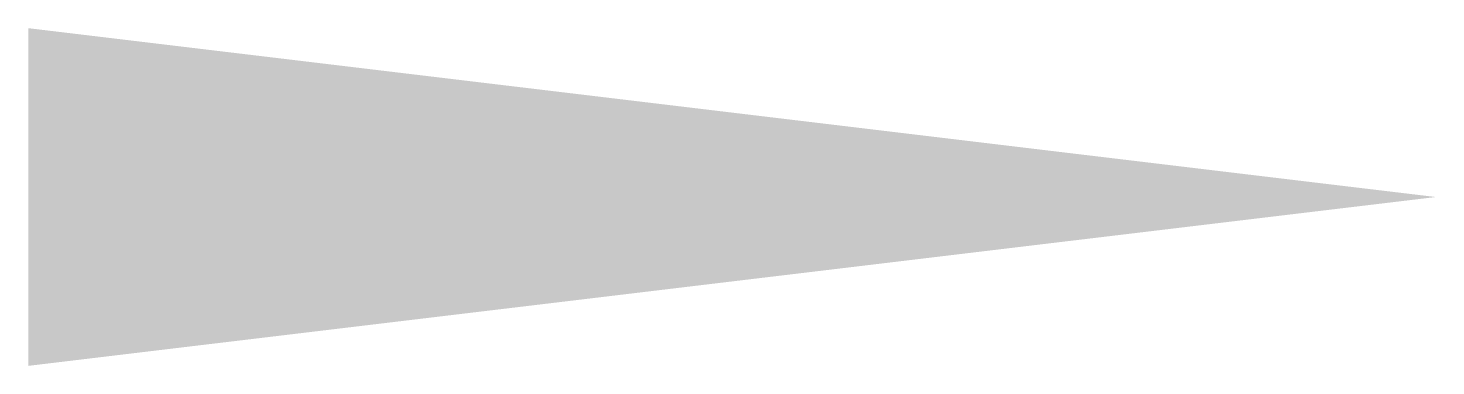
# Model space of a CAD drawing. Extents: x 2758.32 to 2761.32, y 3067.23 to 3067.95.
import ezdxf

# ---------------------------------------------------------------- set-up
doc = ezdxf.new("R2010")
doc.units = 0
doc.header["$LTSCALE"] = 0.5
doc.header["$MEASUREMENT"] = 0
doc.layers.add('DIMENSION', color=7, linetype='CONTINUOUS')

msp = doc.modelspace()

# ---------------------------------------------------------------- linework, layer by layer
at = {"layer": 'DIMENSION', "color": 2, "linetype": 'Continuous'}
msp.add_solid([(2758.3176, 3067.9537), (2758.3176, 3067.2337), (2761.3176, 3067.5937)], dxfattribs=at)

doc.saveas('drawing.dxf')
